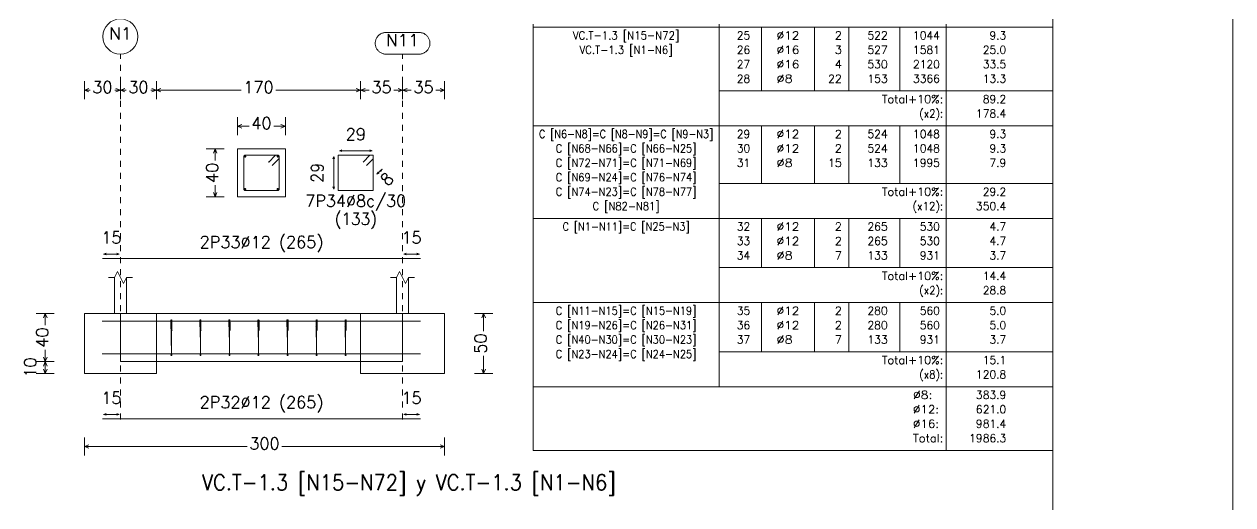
# Model space of a CAD drawing. Header units: millimetres. Extents: x -252 to 259, y -4 to 137.
# Drawn here: x 237.27 to 257.4, y 89.75 to 97.74 of the extents above; entities that cross this region are included whole.
import ezdxf
from ezdxf.enums import TextEntityAlignment as Align

# ---------------------------------------------------------------- set-up
doc = ezdxf.new("R2010")
doc.units = ezdxf.units.MM
doc.linetypes.add('CYPE_PUNTO', pattern=[0.075, 0, -0.075])
for name, color, linetype, lineweight in [('CIM_COTAS', 2, 'Continuous', 0), ('CIM_DIB_ARMADOS', 4, 'Continuous', 0), ('CIM_GEOMETRIA', 2, 'Continuous', 0), ('CIM_REFEREN', 2, 'Continuous', 0), ('CIM_TXT_ARMADOS', 3, 'Continuous', 0), ('RECUAD_LIMITES', 2, 'Continuous', 0), ('RECUAD_MARCO', 1, 'Continuous', 20), ('TABLAS', 1, 'Continuous', 0), ('TEXTO_TABLAS', 1, 'Continuous', 0)]:
    doc.layers.add(name, color=color, linetype=linetype, lineweight=lineweight)
doc.styles.add('CYPETXT', font='romans__.ttf', dxfattribs={"height": 0.2})

msp = doc.modelspace()

# ---------------------------------------------------------------- hatches: boundary and pattern name
at = {"layer": 'CIM_DIB_ARMADOS'}
h = msp.add_hatch(color=256, dxfattribs=at)
edge = h.paths.add_edge_path(flags=0)
edge.add_arc((241.341, 95.451), 0.0016, 0, 360)
h = msp.add_hatch(color=256, dxfattribs=at)
edge = h.paths.add_edge_path(flags=0)
edge.add_arc((241.399, 95.393), 0.0016, 0, 360)
h = msp.add_hatch(color=256, dxfattribs=at)
edge = h.paths.add_edge_path(flags=0)
edge.add_arc((238.57, 92.804), 0.0016, 0, 360)
h = msp.add_hatch(color=256, dxfattribs=at)
edge = h.paths.add_edge_path(flags=0)
edge.add_arc((239.711, 92.711), 0.0016, 0, 360)
h = msp.add_hatch(color=256, dxfattribs=at)
edge = h.paths.add_edge_path(flags=0)
edge.add_arc((239.729, 92.653), 0.0016, 0, 360)
h = msp.add_hatch(color=256, dxfattribs=at)
edge = h.paths.add_edge_path(flags=0)
edge.add_arc((240.195, 92.711), 0.0016, 0, 360)
h = msp.add_hatch(color=256, dxfattribs=at)
edge = h.paths.add_edge_path(flags=0)
edge.add_arc((240.212, 92.653), 0.0016, 0, 360)
h = msp.add_hatch(color=256, dxfattribs=at)
edge = h.paths.add_edge_path(flags=0)
edge.add_arc((240.678, 92.711), 0.0016, 0, 360)
h = msp.add_hatch(color=256, dxfattribs=at)
edge = h.paths.add_edge_path(flags=0)
edge.add_arc((240.696, 92.653), 0.0016, 0, 360)
h = msp.add_hatch(color=256, dxfattribs=at)
edge = h.paths.add_edge_path(flags=0)
edge.add_arc((241.162, 92.711), 0.0016, 0, 360)
h = msp.add_hatch(color=256, dxfattribs=at)
edge = h.paths.add_edge_path(flags=0)
edge.add_arc((241.179, 92.653), 0.0016, 0, 360)
h = msp.add_hatch(color=256, dxfattribs=at)
edge = h.paths.add_edge_path(flags=0)
edge.add_arc((241.645, 92.711), 0.0016, 0, 360)
h = msp.add_hatch(color=256, dxfattribs=at)
edge = h.paths.add_edge_path(flags=0)
edge.add_arc((241.663, 92.653), 0.0016, 0, 360)
h = msp.add_hatch(color=256, dxfattribs=at)
edge = h.paths.add_edge_path(flags=0)
edge.add_arc((242.129, 92.711), 0.0016, 0, 360)
h = msp.add_hatch(color=256, dxfattribs=at)
edge = h.paths.add_edge_path(flags=0)
edge.add_arc((242.146, 92.653), 0.0016, 0, 360)
h = msp.add_hatch(color=256, dxfattribs=at)
edge = h.paths.add_edge_path(flags=0)
edge.add_arc((242.612, 92.711), 0.0016, 0, 360)
h = msp.add_hatch(color=256, dxfattribs=at)
edge = h.paths.add_edge_path(flags=0)
edge.add_arc((242.63, 92.653), 0.0016, 0, 360)
h = msp.add_hatch(color=256, dxfattribs=at)
edge = h.paths.add_edge_path(flags=0)
edge.add_arc((243.87, 92.804), 0.0016, 0, 360)
h = msp.add_hatch(color=256, dxfattribs=at)
edge = h.paths.add_edge_path(flags=0)
edge.add_arc((238.57, 92.26), 0.0016, 0, 360)
h = msp.add_hatch(color=256, dxfattribs=at)
edge = h.paths.add_edge_path(flags=0)
edge.add_arc((243.87, 92.26), 0.0016, 0, 360)

# ---------------------------------------------------------------- linework, layer by layer
at = {"layer": 'CIM_COTAS', "linetype": 'CYPE_PUNTO'}
for p, q in [((238.87, 91.169), (238.87, 97.247)), ((243.57, 91.169), (243.57, 97.247))]:
    msp.add_line(p, q, dxfattribs=at)
at = {"layer": 'CIM_COTAS'}
for p, q in [((238.27, 96.497), (238.27, 96.797)), ((238.27, 96.647), (238.345, 96.677)), ((238.27, 96.647), (238.345, 96.617)), ((238.27, 96.647), (238.365, 96.647)), ((238.776, 96.647), (238.87, 96.647)), ((238.87, 96.647), (238.795, 96.677)), ((238.87, 96.647), (238.795, 96.617)), ((238.87, 96.497), (238.87, 96.797)), ((238.87, 96.497), (238.87, 96.797)), ((238.87, 96.647), (238.945, 96.677)), ((238.87, 96.647), (238.945, 96.617)), ((238.87, 96.647), (238.965, 96.647)), ((239.376, 96.647), (239.47, 96.647)), ((239.47, 96.647), (239.395, 96.677)), ((239.47, 96.647), (239.395, 96.617)), ((239.47, 96.497), (239.47, 96.797)), ((239.47, 96.497), (239.47, 96.797)), ((239.47, 96.647), (239.545, 96.677)), ((239.47, 96.647), (239.545, 96.617)), ((239.47, 96.647), (240.881, 96.647)), ((241.46, 96.647), (242.87, 96.647)), ((242.87, 96.647), (242.795, 96.677)), ((242.87, 96.647), (242.795, 96.617)), ((242.87, 96.497), (242.87, 96.797)), ((242.87, 96.497), (242.87, 96.797)), ((242.87, 96.647), (242.945, 96.677)), ((242.87, 96.647), (242.945, 96.617)), ((242.87, 96.647), (243.015, 96.647)), ((243.426, 96.647), (243.57, 96.647)), ((243.57, 96.647), (243.495, 96.677)), ((243.57, 96.647), (243.495, 96.617)), ((243.57, 96.497), (243.57, 96.797)), ((243.57, 96.497), (243.57, 96.797)), ((243.57, 96.647), (243.645, 96.677)), ((243.57, 96.647), (243.645, 96.617)), ((243.57, 96.647), (243.715, 96.647)), ((244.126, 96.647), (244.27, 96.647)), ((244.27, 96.647), (244.195, 96.677)), ((244.27, 96.647), (244.195, 96.617)), ((244.27, 96.497), (244.27, 96.797)), ((240.82, 95.897), (240.82, 96.197)), ((240.82, 96.047), (240.895, 96.077)), ((240.82, 96.047), (240.895, 96.017)), ((240.82, 96.047), (241.015, 96.047)), ((241.426, 96.047), (241.62, 96.047)), ((241.62, 96.047), (241.545, 96.077)), ((241.62, 96.047), (241.545, 96.017)), ((241.62, 95.897), (241.62, 96.197)), ((240.299, 95.672), (240.599, 95.672)), ((240.449, 95.672), (240.419, 95.597)), ((240.449, 95.672), (240.479, 95.597)), ((240.449, 95.478), (240.449, 95.672)), ((240.449, 94.872), (240.449, 95.067)), ((240.299, 94.872), (240.599, 94.872)), ((240.449, 94.872), (240.419, 94.947)), ((240.449, 94.872), (240.479, 94.947)), ((237.469, 92.932), (237.769, 92.932)), ((237.619, 92.932), (237.589, 92.857)), ((237.619, 92.932), (237.649, 92.857)), ((237.619, 92.738), (237.619, 92.932)), ((244.771, 92.932), (245.071, 92.932)), ((244.921, 92.932), (244.891, 92.857)), ((244.921, 92.932), (244.951, 92.857)), ((244.921, 92.638), (244.921, 92.932)), ((237.619, 92.132), (237.619, 92.327)), ((244.921, 91.932), (244.921, 92.227)), ((237.469, 92.132), (237.769, 92.132)), ((237.469, 92.132), (237.769, 92.132)), ((237.619, 92.132), (237.589, 92.207)), ((237.619, 92.132), (237.589, 92.057)), ((237.619, 91.932), (237.589, 92.007)), ((237.619, 92.132), (237.649, 92.207)), ((237.619, 92.132), (237.649, 92.057)), ((237.619, 91.932), (237.619, 92.132)), ((237.619, 91.932), (237.649, 92.007)), ((244.921, 91.932), (244.891, 92.007)), ((244.921, 91.932), (244.951, 92.007)), ((237.469, 91.932), (237.769, 91.932)), ((244.771, 91.932), (245.071, 91.932)), ((238.27, 90.569), (238.27, 90.869)), ((244.27, 90.569), (244.27, 90.869)), ((238.27, 90.719), (238.345, 90.749)), ((238.27, 90.719), (238.345, 90.689)), ((238.27, 90.719), (240.981, 90.719)), ((241.56, 90.719), (244.27, 90.719)), ((244.27, 90.719), (244.195, 90.749)), ((244.27, 90.719), (244.195, 90.689))]:
    msp.add_line(p, q, dxfattribs=at)
msp.add_lwpolyline([(243.846, 97.607), (243.859, 97.606), (243.87, 97.605), (243.882, 97.603), (243.894, 97.6), (243.906, 97.597), (243.917, 97.593), (243.928, 97.587), (243.938, 97.582), (243.948, 97.575), (243.958, 97.568), (243.967, 97.56), (243.976, 97.552), (243.984, 97.543), (243.991, 97.534), (243.998, 97.524), (244.004, 97.513), (244.01, 97.503), (244.014, 97.491), (244.018, 97.48), (244.022, 97.469), (244.024, 97.457), (244.026, 97.445), (244.026, 97.433), (244.026, 97.421), (244.026, 97.409), (244.024, 97.397), (244.022, 97.385), (244.018, 97.373), (244.014, 97.362), (244.01, 97.351), (244.004, 97.34), (243.998, 97.33), (243.991, 97.32), (243.984, 97.311), (243.976, 97.302), (243.967, 97.293), (243.958, 97.286), (243.948, 97.278), (243.938, 97.272), (243.928, 97.266), (243.917, 97.261), (243.906, 97.257), (243.894, 97.253), (243.882, 97.25), (243.87, 97.248), (243.859, 97.247), (243.846, 97.247), (243.294, 97.247), (243.282, 97.247), (243.27, 97.248), (243.259, 97.25), (243.247, 97.253), (243.235, 97.257), (243.224, 97.261), (243.213, 97.266), (243.203, 97.272), (243.193, 97.278), (243.183, 97.286), (243.174, 97.293), (243.165, 97.302), (243.157, 97.311), (243.15, 97.32), (243.143, 97.33), (243.137, 97.34), (243.131, 97.351), (243.127, 97.362), (243.123, 97.373), (243.119, 97.385), (243.117, 97.397), (243.115, 97.409), (243.115, 97.421), (243.115, 97.433), (243.115, 97.445), (243.117, 97.457), (243.119, 97.469), (243.123, 97.48), (243.127, 97.491), (243.131, 97.503), (243.137, 97.513), (243.143, 97.524), (243.15, 97.534), (243.157, 97.543), (243.165, 97.552), (243.174, 97.56), (243.183, 97.568), (243.193, 97.575), (243.203, 97.582), (243.213, 97.587), (243.224, 97.593), (243.235, 97.597), (243.247, 97.6), (243.259, 97.603), (243.27, 97.605), (243.282, 97.606), (243.294, 97.607), (243.846, 97.607)], close=True, dxfattribs=at)
msp.add_circle((238.87, 97.539), 0.292, dxfattribs=at)
at = {"layer": 'CIM_DIB_ARMADOS'}
for p, q in [((240.93, 95.544), (240.966, 95.544)), ((240.948, 95.526), (240.948, 95.562)), ((241.474, 95.544), (241.51, 95.544)), ((241.492, 95.526), (241.492, 95.562)), ((240.93, 95), (240.966, 95)), ((240.948, 94.982), (240.948, 95.018)), ((241.474, 95), (241.51, 95)), ((241.492, 94.982), (241.492, 95.018))]:
    msp.add_line(p, q, dxfattribs=at)
for points in [[(241.399, 95.393), (241.508, 95.502), (241.511, 95.507), (241.512, 95.513), (241.512, 95.548), (241.51, 95.556), (241.504, 95.562), (241.496, 95.564), (240.944, 95.564), (240.936, 95.562), (240.931, 95.556), (240.928, 95.548), (240.928, 94.996), (240.931, 94.988), (240.936, 94.982), (240.944, 94.98), (241.496, 94.98), (241.504, 94.982), (241.51, 94.988), (241.512, 94.996), (241.512, 95.548), (241.51, 95.556), (241.504, 95.562), (241.496, 95.564), (241.461, 95.564), (241.455, 95.563), (241.45, 95.56), (241.341, 95.451)], [(242.97, 95.393), (243.083, 95.506), (243.083, 95.564), (242.499, 95.564), (242.499, 94.98), (243.083, 94.98), (243.083, 95.564), (243.025, 95.564), (242.912, 95.451)], [(238.57, 93.845), (238.87, 93.845), (243.57, 93.845), (243.87, 93.845)], [(239.729, 92.653), (239.729, 92.762), (239.729, 92.767), (239.729, 92.773), (239.728, 92.808), (239.728, 92.816), (239.728, 92.822), (239.728, 92.824), (239.72, 92.824), (239.72, 92.822), (239.72, 92.816), (239.72, 92.808), (239.72, 92.256), (239.72, 92.248), (239.72, 92.242), (239.72, 92.24), (239.72, 92.242), (239.72, 92.248), (239.72, 92.256), (239.712, 92.808), (239.712, 92.816), (239.712, 92.822), (239.712, 92.824), (239.711, 92.824), (239.711, 92.823), (239.711, 92.82), (239.711, 92.711)], [(240.212, 92.653), (240.212, 92.762), (240.212, 92.767), (240.212, 92.773), (240.212, 92.808), (240.212, 92.816), (240.212, 92.822), (240.211, 92.824), (240.204, 92.824), (240.204, 92.822), (240.204, 92.816), (240.204, 92.808), (240.204, 92.256), (240.204, 92.248), (240.204, 92.242), (240.204, 92.24), (240.204, 92.242), (240.204, 92.248), (240.203, 92.256), (240.196, 92.808), (240.196, 92.816), (240.196, 92.822), (240.195, 92.824), (240.195, 92.824), (240.195, 92.823), (240.195, 92.82), (240.195, 92.711)], [(240.696, 92.653), (240.696, 92.762), (240.696, 92.767), (240.696, 92.773), (240.695, 92.808), (240.695, 92.816), (240.695, 92.822), (240.695, 92.824), (240.687, 92.824), (240.687, 92.822), (240.687, 92.816), (240.687, 92.808), (240.687, 92.256), (240.687, 92.248), (240.687, 92.242), (240.687, 92.24), (240.687, 92.242), (240.687, 92.248), (240.687, 92.256), (240.679, 92.808), (240.679, 92.816), (240.679, 92.822), (240.679, 92.824), (240.678, 92.824), (240.678, 92.823), (240.678, 92.82), (240.678, 92.711)], [(241.179, 92.653), (241.179, 92.762), (241.179, 92.767), (241.179, 92.773), (241.179, 92.808), (241.179, 92.816), (241.178, 92.822), (241.178, 92.824), (241.171, 92.824), (241.171, 92.822), (241.171, 92.816), (241.17, 92.808), (241.17, 92.256), (241.17, 92.248), (241.17, 92.242), (241.17, 92.24), (241.17, 92.242), (241.17, 92.248), (241.17, 92.256), (241.163, 92.808), (241.163, 92.816), (241.162, 92.822), (241.162, 92.824), (241.162, 92.824), (241.162, 92.823), (241.162, 92.82), (241.162, 92.711)], [(241.663, 92.653), (241.663, 92.762), (241.663, 92.767), (241.663, 92.773), (241.662, 92.808), (241.662, 92.816), (241.662, 92.822), (241.662, 92.824), (241.654, 92.824), (241.654, 92.822), (241.654, 92.816), (241.654, 92.808), (241.654, 92.256), (241.654, 92.248), (241.654, 92.242), (241.654, 92.24), (241.654, 92.242), (241.654, 92.248), (241.654, 92.256), (241.646, 92.808), (241.646, 92.816), (241.646, 92.822), (241.646, 92.824), (241.645, 92.824), (241.645, 92.823), (241.645, 92.82), (241.645, 92.711)], [(242.146, 92.653), (242.146, 92.762), (242.146, 92.767), (242.146, 92.773), (242.146, 92.808), (242.145, 92.816), (242.145, 92.822), (242.145, 92.824), (242.138, 92.824), (242.137, 92.822), (242.137, 92.816), (242.137, 92.808), (242.137, 92.256), (242.137, 92.248), (242.137, 92.242), (242.137, 92.24), (242.137, 92.242), (242.137, 92.248), (242.137, 92.256), (242.13, 92.808), (242.129, 92.816), (242.129, 92.822), (242.129, 92.824), (242.129, 92.824), (242.129, 92.823), (242.129, 92.82), (242.129, 92.711)], [(242.63, 92.653), (242.63, 92.762), (242.63, 92.767), (242.629, 92.773), (242.629, 92.808), (242.629, 92.816), (242.629, 92.822), (242.629, 92.824), (242.621, 92.824), (242.621, 92.822), (242.621, 92.816), (242.621, 92.808), (242.621, 92.256), (242.621, 92.248), (242.621, 92.242), (242.621, 92.24), (242.621, 92.242), (242.621, 92.248), (242.621, 92.256), (242.613, 92.808), (242.613, 92.816), (242.613, 92.822), (242.613, 92.824), (242.612, 92.824), (242.612, 92.823), (242.612, 92.82), (242.612, 92.711)], [(238.57, 92.804), (238.87, 92.804), (243.57, 92.804), (243.87, 92.804)], [(238.57, 92.26), (238.87, 92.26), (243.57, 92.26), (243.87, 92.26)], [(238.57, 91.179), (238.87, 91.179), (243.57, 91.179), (243.87, 91.179)]]:
    msp.add_lwpolyline(points, dxfattribs=at)
for centre, radius in [((240.948, 95.544), 0.012), ((241.341, 95.451), 0.0016), ((241.492, 95.544), 0.012), ((241.399, 95.393), 0.0016), ((240.948, 95), 0.012), ((241.492, 95), 0.012), ((238.57, 92.804), 0.0016), ((239.711, 92.711), 0.0016), ((239.729, 92.653), 0.0016), ((240.195, 92.711), 0.0016), ((240.212, 92.653), 0.0016), ((240.678, 92.711), 0.0016), ((240.696, 92.653), 0.0016), ((241.162, 92.711), 0.0016), ((241.179, 92.653), 0.0016), ((241.645, 92.711), 0.0016), ((241.663, 92.653), 0.0016), ((242.129, 92.711), 0.0016), ((242.146, 92.653), 0.0016), ((242.612, 92.711), 0.0016), ((242.63, 92.653), 0.0016), ((243.87, 92.804), 0.0016), ((238.57, 92.26), 0.0016), ((239.72, 92.24), 0.008), ((240.204, 92.24), 0.008), ((240.687, 92.24), 0.008), ((241.17, 92.24), 0.008), ((241.654, 92.24), 0.008), ((242.137, 92.24), 0.008), ((242.621, 92.24), 0.008), ((243.87, 92.26), 0.0016)]:
    msp.add_circle(centre, radius, dxfattribs=at)
at = {"layer": 'CIM_GEOMETRIA'}
for p, q in [((238.77, 93.532), (238.77, 92.932)), ((238.97, 92.932), (238.97, 93.532)), ((243.47, 93.532), (243.47, 92.932)), ((243.67, 92.932), (243.67, 93.532)), ((238.27, 92.932), (239.47, 92.932)), ((238.27, 92.932), (238.27, 91.932)), ((238.97, 92.932), (238.77, 92.932)), ((238.87, 92.132), (238.87, 92.932)), ((243.57, 92.932), (238.87, 92.932)), ((239.47, 91.932), (239.47, 92.932)), ((242.87, 92.932), (244.27, 92.932)), ((242.87, 92.932), (242.87, 91.932)), ((243.67, 92.932), (243.47, 92.932)), ((243.57, 92.932), (243.57, 92.132)), ((244.27, 91.932), (244.27, 92.932)), ((238.87, 92.132), (243.57, 92.132)), ((239.47, 91.932), (238.27, 91.932)), ((244.27, 91.932), (242.87, 91.932))]:
    msp.add_line(p, q, dxfattribs=at)
msp.add_lwpolyline([(240.82, 95.672), (240.82, 94.872), (241.62, 94.872), (241.62, 95.672), (240.82, 95.672)], close=True, dxfattribs=at)
for points in [[(238.67, 93.532), (238.77, 93.532), (238.82, 93.632), (238.92, 93.432), (238.97, 93.532), (239.07, 93.532)], [(243.37, 93.532), (243.47, 93.532), (243.52, 93.632), (243.62, 93.432), (243.67, 93.532), (243.77, 93.532)]]:
    msp.add_lwpolyline(points, dxfattribs=at)
at = {"layer": 'CIM_TXT_ARMADOS'}
for p, q in [((242.559, 95.652), (242.519, 95.639)), ((242.559, 95.627), (242.519, 95.639)), ((243.063, 95.639), (242.519, 95.639)), ((243.023, 95.652), (243.063, 95.639)), ((243.023, 95.627), (243.063, 95.639)), ((242.411, 95.504), (242.424, 95.544)), ((242.436, 95.504), (242.424, 95.544)), ((242.424, 95.544), (242.424, 95.001)), ((243.143, 95.248), (243.228, 95.333)), ((243.163, 95.285), (243.143, 95.248)), ((243.18, 95.268), (243.143, 95.248)), ((243.191, 95.313), (243.228, 95.333)), ((243.208, 95.296), (243.228, 95.333)), ((242.411, 95.041), (242.424, 95.001)), ((242.436, 95.041), (242.424, 95.001)), ((238.631, 93.933), (238.591, 93.92)), ((238.631, 93.908), (238.591, 93.92)), ((238.591, 93.92), (238.85, 93.92)), ((238.81, 93.933), (238.85, 93.92)), ((238.81, 93.908), (238.85, 93.92)), ((243.631, 93.933), (243.591, 93.92)), ((243.631, 93.908), (243.591, 93.92)), ((243.591, 93.92), (243.85, 93.92)), ((243.81, 93.933), (243.85, 93.92)), ((243.81, 93.908), (243.85, 93.92)), ((238.631, 91.267), (238.591, 91.254)), ((238.631, 91.242), (238.591, 91.254)), ((238.591, 91.254), (238.85, 91.254)), ((238.81, 91.267), (238.85, 91.254)), ((238.81, 91.242), (238.85, 91.254)), ((243.631, 91.267), (243.591, 91.254)), ((243.631, 91.242), (243.591, 91.254)), ((243.591, 91.254), (243.85, 91.254)), ((243.81, 91.267), (243.85, 91.254)), ((243.81, 91.242), (243.85, 91.254))]:
    msp.add_line(p, q, dxfattribs=at)
at = {"layer": 'RECUAD_LIMITES'}
msp.add_lwpolyline([(198, 68.394), (257.4, 68.394), (257.4, 110.394), (198, 110.394), (198, 68.394)], close=True, dxfattribs=at)
at = {"layer": 'RECUAD_MARCO'}
msp.add_lwpolyline([(201, 71.394), (254.4, 71.394), (254.4, 107.394), (201, 107.394), (201, 71.394)], close=True, dxfattribs=at)
at = {"layer": 'TABLAS'}
for p, q in [((245.744, 97.644), (245.744, 97.744)), ((245.744, 97.694), (254.4, 97.694)), ((248.844, 97.644), (248.844, 97.744)), ((249.547, 97.644), (249.547, 97.694)), ((250.433, 97.644), (250.433, 97.694)), ((251.001, 97.644), (251.001, 97.694)), ((251.854, 97.644), (251.854, 97.694)), ((252.626, 97.644), (252.626, 97.744)), ((254.4, 97.644), (254.4, 97.744)), ((245.744, 96.104), (245.744, 97.644)), ((248.844, 96.104), (248.844, 97.644)), ((249.547, 96.634), (249.547, 97.644)), ((250.433, 96.634), (250.433, 97.644)), ((251.001, 96.634), (251.001, 97.644)), ((251.854, 96.634), (251.854, 97.644)), ((252.626, 96.104), (252.626, 97.644)), ((254.4, 96.104), (254.4, 97.644)), ((248.844, 96.634), (254.4, 96.634)), ((245.744, 96.004), (245.744, 96.104)), ((245.744, 96.054), (254.4, 96.054)), ((248.844, 96.004), (248.844, 96.104)), ((249.547, 96.004), (249.547, 96.054)), ((250.433, 96.004), (250.433, 96.054)), ((251.001, 96.004), (251.001, 96.054)), ((251.854, 96.004), (251.854, 96.054)), ((252.626, 96.004), (252.626, 96.104)), ((254.4, 96.004), (254.4, 96.104)), ((245.744, 94.564), (245.744, 96.004)), ((248.844, 94.564), (248.844, 96.004)), ((249.547, 95.094), (249.547, 96.004)), ((250.433, 95.094), (250.433, 96.004)), ((251.001, 95.094), (251.001, 96.004)), ((251.854, 95.094), (251.854, 96.004)), ((252.626, 94.564), (252.626, 96.004)), ((254.4, 94.564), (254.4, 96.004)), ((248.844, 95.094), (254.4, 95.094)), ((245.744, 94.464), (245.744, 94.564)), ((245.744, 94.514), (254.4, 94.514)), ((245.744, 93.164), (245.744, 94.464)), ((248.844, 94.464), (248.844, 94.564)), ((248.844, 93.164), (248.844, 94.464)), ((249.547, 94.464), (249.547, 94.514)), ((249.547, 93.694), (249.547, 94.464)), ((250.433, 94.464), (250.433, 94.514)), ((250.433, 93.694), (250.433, 94.464)), ((251.001, 94.464), (251.001, 94.514)), ((251.001, 93.694), (251.001, 94.464)), ((251.854, 94.464), (251.854, 94.514)), ((251.854, 93.694), (251.854, 94.464)), ((252.626, 94.464), (252.626, 94.564)), ((252.626, 93.164), (252.626, 94.464)), ((254.4, 94.464), (254.4, 94.564)), ((254.4, 93.164), (254.4, 94.464)), ((248.844, 93.694), (254.4, 93.694)), ((245.744, 93.064), (245.744, 93.164)), ((245.744, 93.114), (254.4, 93.114)), ((245.744, 91.764), (245.744, 93.064)), ((248.844, 93.064), (248.844, 93.164)), ((248.844, 91.764), (248.844, 93.064)), ((249.547, 93.064), (249.547, 93.114)), ((249.547, 92.294), (249.547, 93.064)), ((250.433, 93.064), (250.433, 93.114)), ((250.433, 92.294), (250.433, 93.064)), ((251.001, 93.064), (251.001, 93.114)), ((251.001, 92.294), (251.001, 93.064)), ((251.854, 93.064), (251.854, 93.114)), ((251.854, 92.294), (251.854, 93.064)), ((252.626, 93.064), (252.626, 93.164)), ((252.626, 91.764), (252.626, 93.064)), ((254.4, 93.064), (254.4, 93.164)), ((254.4, 91.764), (254.4, 93.064)), ((248.844, 92.294), (254.4, 92.294)), ((245.744, 91.664), (245.744, 91.764)), ((245.744, 91.714), (254.4, 91.714)), ((245.744, 91.424), (245.744, 91.664)), ((248.844, 91.714), (248.844, 91.764)), ((252.626, 91.664), (252.626, 91.764)), ((252.626, 91.424), (252.626, 91.664)), ((254.4, 91.664), (254.4, 91.764)), ((254.4, 91.424), (254.4, 91.664)), ((245.744, 91.184), (245.744, 91.424)), ((252.626, 91.184), (252.626, 91.424)), ((254.4, 91.184), (254.4, 91.424)), ((245.744, 90.944), (245.744, 91.184)), ((252.626, 90.944), (252.626, 91.184)), ((254.4, 90.944), (254.4, 91.184)), ((245.744, 90.654), (245.744, 90.944)), ((252.626, 90.654), (252.626, 90.944)), ((254.4, 90.654), (254.4, 90.944)), ((245.744, 90.654), (254.4, 90.654))]:
    msp.add_line(p, q, dxfattribs=at)

# ---------------------------------------------------------------- texts
at = {"layer": 'CIM_COTAS', "style": 'CYPETXT'}
for s, width, p, p2 in [('N1', 0.950495, (238.678, 97.489), (239.062, 97.489)), ('N11', 0.925243, (243.294, 97.377), (243.846, 97.377)), ('30', 0.872274, (238.402, 96.597), (238.738, 96.597)), ('30', 0.872274, (239.002, 96.597), (239.338, 96.597)), ('170', 0.872274, (240.918, 96.597), (241.422, 96.597)), ('35', 0.872274, (243.052, 96.597), (243.388, 96.597)), ('35', 0.872274, (243.752, 96.597), (244.088, 96.597)), ('40', 0.872274, (241.052, 95.997), (241.388, 95.997)), ('300', 0.872274, (241.018, 90.669), (241.522, 90.669))]:
    msp.add_text(s, height=0.2, dxfattribs=dict(at, width=width)).set_placement(p, p2, align=Align.FIT)
at = {"layer": 'CIM_COTAS', "style": 'CYPETXT', "width": 0.872274}
for s, p, p2 in [('40', (240.499, 95.104), (240.499, 95.44)), ('40', (237.669, 92.364), (237.669, 92.7)), ('50', (244.971, 92.264), (244.971, 92.6)), ('10', (237.469, 91.864), (237.469, 92.2))]:
    msp.add_text(s, height=0.2, rotation=90, dxfattribs=at).set_placement(p, p2, align=Align.FIT)
at = {"layer": 'CIM_REFEREN', "style": 'CYPETXT', "width": 0.78755}
msp.add_text('VC.T-1.3 [N15-N72] y VC.T-1.3 [N1-N6]', height=0.26, dxfattribs=at).set_placement((240.231, 89.993), (247.122, 89.993), align=Align.FIT)
at = {"layer": 'CIM_TXT_ARMADOS', "style": 'CYPETXT'}
for s, width, p, p2 in [('29', 0.872274, (242.623, 95.814), (242.959, 95.814)), ('7P34%%c8c/30', 0.858152, (241.952, 94.705), (243.629, 94.705)), ('(133)', 0.826077, (242.44, 94.405), (243.142, 94.405)), ('15', 0.872274, (238.552, 94.095), (238.888, 94.095)), ('2P33%%c12 (265)', 0.848777, (240.19, 94.02), (242.251, 94.02)), ('15', 0.872274, (243.552, 94.095), (243.888, 94.095)), ('15', 0.872274, (238.552, 91.429), (238.888, 91.429)), ('15', 0.872274, (243.552, 91.429), (243.888, 91.429)), ('2P32%%c12 (265)', 0.848777, (240.19, 91.354), (242.251, 91.354))]:
    msp.add_text(s, height=0.2, dxfattribs=dict(at, width=width)).set_placement(p, p2, align=Align.FIT)
at = {"layer": 'CIM_TXT_ARMADOS', "style": 'CYPETXT', "width": 0.872274}
for s, rotation, p, p2 in [('29', 90, (242.249, 95.104), (242.249, 95.44)), ('8', 45, (243.321, 95.037), (243.439, 95.156))]:
    msp.add_text(s, height=0.2, rotation=rotation, dxfattribs=at).set_placement(p, p2, align=Align.FIT)
at = {"layer": 'TEXTO_TABLAS', "style": 'CYPETXT'}
for s, height, width, p, p2 in [('VC.T-1.3 [N15-N72]', 0.13333, 0.811627, (246.407, 97.491), (248.181, 97.491)), ('25', 0.1333, 0.872274, (249.139, 97.491), (249.363, 97.491)), ('%%c12', 0.1333, 0.955414, (249.8, 97.491), (250.18, 97.491)), ('2', 0.133, 0.872274, (250.773, 97.491), (250.885, 97.491)), ('522', 0.1333, 0.872274, (251.315, 97.491), (251.651, 97.491)), ('1044', 0.1333, 0.872274, (252.072, 97.491), (252.52, 97.491)), ('9.3', 0.1333, 0.868127, (253.345, 97.491), (253.625, 97.491)), ('VC.T-1.3 [N1-N6]', 0.13333, 0.803553, (246.519, 97.251), (248.069, 97.251)), ('26', 0.1333, 0.872274, (249.139, 97.251), (249.363, 97.251)), ('%%c16', 0.1333, 0.955414, (249.8, 97.251), (250.18, 97.251)), ('3', 0.133, 0.872274, (250.773, 97.251), (250.885, 97.251)), ('527', 0.1333, 0.872274, (251.315, 97.251), (251.651, 97.251)), ('1581', 0.1333, 0.872274, (252.072, 97.251), (252.52, 97.251)), ('25.0', 0.1333, 0.869308, (253.233, 97.251), (253.625, 97.251)), ('27', 0.1333, 0.872274, (249.139, 97.011), (249.363, 97.011)), ('%%c16', 0.1333, 0.955414, (249.8, 97.011), (250.18, 97.011)), ('4', 0.133, 0.872274, (250.773, 97.011), (250.885, 97.011)), ('530', 0.1333, 0.872274, (251.315, 97.011), (251.651, 97.011)), ('2120', 0.1333, 0.872274, (252.072, 97.011), (252.52, 97.011)), ('33.5', 0.1333, 0.869308, (253.233, 97.011), (253.625, 97.011)), ('28', 0.1333, 0.872274, (249.139, 96.771), (249.363, 96.771)), ('%%c8', 0.1333, 0.99505, (249.8, 96.771), (250.068, 96.771)), ('22', 0.1333, 0.872274, (250.661, 96.771), (250.885, 96.771)), ('153', 0.1333, 0.872274, (251.315, 96.771), (251.651, 96.771)), ('3366', 0.1333, 0.872274, (252.072, 96.771), (252.52, 96.771)), ('13.3', 0.1333, 0.869308, (253.233, 96.771), (253.625, 96.771)), ('Total+10%:', 0.1333, 0.906671, (251.554, 96.431), (252.576, 96.431)), ('89.2', 0.1333, 0.869308, (253.233, 96.431), (253.625, 96.431)), ('(x2):', 0.1333, 0.820506, (252.178, 96.191), (252.576, 96.191)), ('178.4', 0.1333, 0.869965, (253.121, 96.191), (253.625, 96.191)), ('C [N6-N8]=C [N8-N9]=C [N9-N3]', 0.13333, 0.764006, (245.843, 95.851), (248.745, 95.851)), ('29', 0.1333, 0.872274, (249.139, 95.851), (249.363, 95.851)), ('%%c12', 0.1333, 0.955414, (249.8, 95.851), (250.18, 95.851)), ('2', 0.133, 0.872274, (250.773, 95.851), (250.885, 95.851)), ('524', 0.1333, 0.872274, (251.315, 95.851), (251.651, 95.851)), ('1048', 0.1333, 0.872274, (252.072, 95.851), (252.52, 95.851)), ('9.3', 0.1333, 0.868127, (253.345, 95.851), (253.625, 95.851)), ('C [N68-N66]=C [N66-N25]', 0.13333, 0.783807, (246.122, 95.611), (248.466, 95.611)), ('30', 0.1333, 0.872274, (249.139, 95.611), (249.363, 95.611)), ('%%c12', 0.1333, 0.955414, (249.8, 95.611), (250.18, 95.611)), ('2', 0.133, 0.872274, (250.773, 95.611), (250.885, 95.611)), ('524', 0.1333, 0.872274, (251.315, 95.611), (251.651, 95.611)), ('1048', 0.1333, 0.872274, (252.072, 95.611), (252.52, 95.611)), ('9.3', 0.1333, 0.868127, (253.345, 95.611), (253.625, 95.611)), ('C [N72-N71]=C [N71-N69]', 0.13333, 0.783807, (246.122, 95.371), (248.466, 95.371)), ('31', 0.1333, 0.872274, (249.139, 95.371), (249.363, 95.371)), ('%%c8', 0.1333, 0.99505, (249.8, 95.371), (250.068, 95.371)), ('15', 0.1333, 0.872274, (250.661, 95.371), (250.885, 95.371)), ('133', 0.1333, 0.872274, (251.315, 95.371), (251.651, 95.371)), ('1995', 0.1333, 0.872274, (252.072, 95.371), (252.52, 95.371)), ('7.9', 0.1333, 0.868127, (253.345, 95.371), (253.625, 95.371)), ('C [N69-N24]=C [N76-N74]', 0.13333, 0.783807, (246.122, 95.131), (248.466, 95.131)), ('C [N74-N23]=C [N78-N77]', 0.13333, 0.783807, (246.122, 94.891), (248.466, 94.891)), ('Total+10%:', 0.1333, 0.906671, (251.554, 94.891), (252.576, 94.891)), ('29.2', 0.1333, 0.869308, (253.233, 94.891), (253.625, 94.891)), ('C [N82-N81]', 0.13333, 0.788803, (246.737, 94.651), (247.851, 94.651)), ('(x12):', 0.1333, 0.831341, (252.066, 94.651), (252.576, 94.651)), ('350.4', 0.1333, 0.869965, (253.121, 94.651), (253.625, 94.651)), ('C [N1-N11]=C [N25-N3]', 0.13333, 0.775496, (246.234, 94.311), (248.354, 94.311)), ('32', 0.1333, 0.872274, (249.139, 94.311), (249.363, 94.311)), ('%%c12', 0.1333, 0.955414, (249.8, 94.311), (250.18, 94.311)), ('2', 0.133, 0.872274, (250.773, 94.311), (250.885, 94.311)), ('265', 0.1333, 0.872274, (251.315, 94.311), (251.651, 94.311)), ('530', 0.1333, 0.872274, (252.184, 94.311), (252.52, 94.311)), ('4.7', 0.1333, 0.868127, (253.345, 94.311), (253.625, 94.311)), ('33', 0.1333, 0.872274, (249.139, 94.071), (249.363, 94.071)), ('%%c12', 0.1333, 0.955414, (249.8, 94.071), (250.18, 94.071)), ('2', 0.133, 0.872274, (250.773, 94.071), (250.885, 94.071)), ('265', 0.1333, 0.872274, (251.315, 94.071), (251.651, 94.071)), ('530', 0.1333, 0.872274, (252.184, 94.071), (252.52, 94.071)), ('4.7', 0.1333, 0.868127, (253.345, 94.071), (253.625, 94.071)), ('34', 0.1333, 0.872274, (249.139, 93.831), (249.363, 93.831)), ('%%c8', 0.1333, 0.99505, (249.8, 93.831), (250.068, 93.831)), ('7', 0.133, 0.872274, (250.773, 93.831), (250.885, 93.831)), ('133', 0.1333, 0.872274, (251.315, 93.831), (251.651, 93.831)), ('931', 0.1333, 0.872274, (252.184, 93.831), (252.52, 93.831)), ('3.7', 0.1333, 0.868127, (253.345, 93.831), (253.625, 93.831)), ('Total+10%:', 0.1333, 0.906671, (251.554, 93.491), (252.576, 93.491)), ('14.4', 0.1333, 0.869308, (253.233, 93.491), (253.625, 93.491)), ('(x2):', 0.1333, 0.820506, (252.178, 93.251), (252.576, 93.251)), ('28.8', 0.1333, 0.869308, (253.233, 93.251), (253.625, 93.251)), ('C [N11-N15]=C [N15-N19]', 0.13333, 0.783807, (246.122, 92.911), (248.466, 92.911)), ('35', 0.1333, 0.872274, (249.139, 92.911), (249.363, 92.911)), ('%%c12', 0.1333, 0.955414, (249.8, 92.911), (250.18, 92.911)), ('2', 0.133, 0.872274, (250.773, 92.911), (250.885, 92.911)), ('280', 0.1333, 0.872274, (251.315, 92.911), (251.651, 92.911)), ('560', 0.1333, 0.872274, (252.184, 92.911), (252.52, 92.911)), ('5.0', 0.1333, 0.868127, (253.345, 92.911), (253.625, 92.911)), ('C [N19-N26]=C [N26-N31]', 0.13333, 0.783807, (246.122, 92.671), (248.466, 92.671)), ('36', 0.1333, 0.872274, (249.139, 92.671), (249.363, 92.671)), ('%%c12', 0.1333, 0.955414, (249.8, 92.671), (250.18, 92.671)), ('2', 0.133, 0.872274, (250.773, 92.671), (250.885, 92.671)), ('280', 0.1333, 0.872274, (251.315, 92.671), (251.651, 92.671)), ('560', 0.1333, 0.872274, (252.184, 92.671), (252.52, 92.671)), ('5.0', 0.1333, 0.868127, (253.345, 92.671), (253.625, 92.671)), ('C [N40-N30]=C [N30-N23]', 0.13333, 0.783807, (246.122, 92.431), (248.466, 92.431)), ('37', 0.1333, 0.872274, (249.139, 92.431), (249.363, 92.431)), ('%%c8', 0.1333, 0.99505, (249.8, 92.431), (250.068, 92.431)), ('7', 0.133, 0.872274, (250.773, 92.431), (250.885, 92.431)), ('133', 0.1333, 0.872274, (251.315, 92.431), (251.651, 92.431)), ('931', 0.1333, 0.872274, (252.184, 92.431), (252.52, 92.431)), ('3.7', 0.1333, 0.868127, (253.345, 92.431), (253.625, 92.431)), ('C [N23-N24]=C [N24-N25]', 0.13333, 0.783807, (246.122, 92.191), (248.466, 92.191)), ('Total+10%:', 0.1333, 0.906671, (251.554, 92.091), (252.576, 92.091)), ('15.1', 0.1333, 0.869308, (253.233, 92.091), (253.625, 92.091)), ('(x8):', 0.1333, 0.820506, (252.178, 91.851), (252.576, 91.851)), ('120.8', 0.1333, 0.869965, (253.121, 91.851), (253.625, 91.851)), ('%%c8:', 0.1333, 0.966972, (252.072, 91.511), (252.396, 91.511)), ('383.9', 0.1333, 0.869965, (253.121, 91.511), (253.625, 91.511)), ('%%c12:', 0.1333, 0.940736, (252.072, 91.271), (252.508, 91.271)), ('621.0', 0.1333, 0.869965, (253.121, 91.271), (253.625, 91.271)), ('%%c16:', 0.1333, 0.940736, (252.072, 91.031), (252.508, 91.031)), ('981.4', 0.1333, 0.869965, (253.121, 91.031), (253.625, 91.031)), ('Total:', 0.1333, 0.925563, (252.072, 90.791), (252.576, 90.791)), ('1986.3', 0.1333, 0.870384, (253.009, 90.791), (253.625, 90.791))]:
    msp.add_text(s, height=height, dxfattribs=dict(at, width=width)).set_placement(p, p2, align=Align.FIT)

doc.saveas('drawing.dxf')
